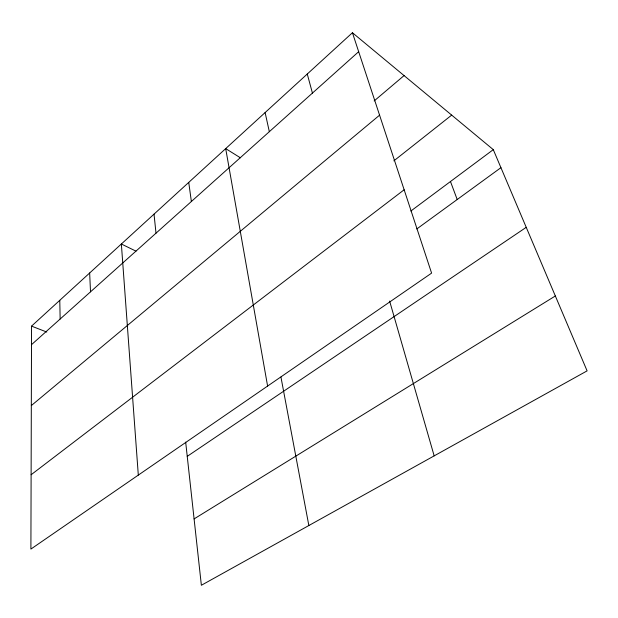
<?xml version="1.0" encoding="UTF-8"?>
<svg xmlns="http://www.w3.org/2000/svg" width="618" height="618" viewBox="0 0 618 618"><rect width="100%" height="100%" fill="white"/><g stroke="black" fill="none" stroke-linecap="round" stroke-linejoin="round"><path stroke-width="0.93" d="M31.549 326.126L30.9 549.078L431.596 273.125L352.43 32.731L31.549 326.126L46.783 332.044M31.495 344.689L358.672 51.68M374.168 100.935L404.064 75.589M31.317 405.593L379.583 115.164M393.844 160.865L451.681 115.11M31.116 474.748L404.149 189.772M410.885 211.001L493.288 149.641L352.43 32.731M416.795 228.954L500.928 167.671M187.239 456.354L526.227 227.331M194.091 518.911L555.343 295.983M135.999 251.155L121.36 244.01L138.308 475.111M240.41 157.799L225.694 148.621L267.602 386.065M493.288 149.641L587.1 370.87L201.368 585.269L185.678 442.133M450.476 181.522L457.196 199.521M389.634 301.097L434.168 455.868M307.27 74.029L312.43 93.094M265.114 112.569L269.332 131.688M280.943 377.042L308.846 525.532M188.737 182.41L191.371 201.507M154.029 214.145L155.999 233.187M89.656 273.001L90.514 291.835M59.776 300.325L60.147 319.027"/></g></svg>
